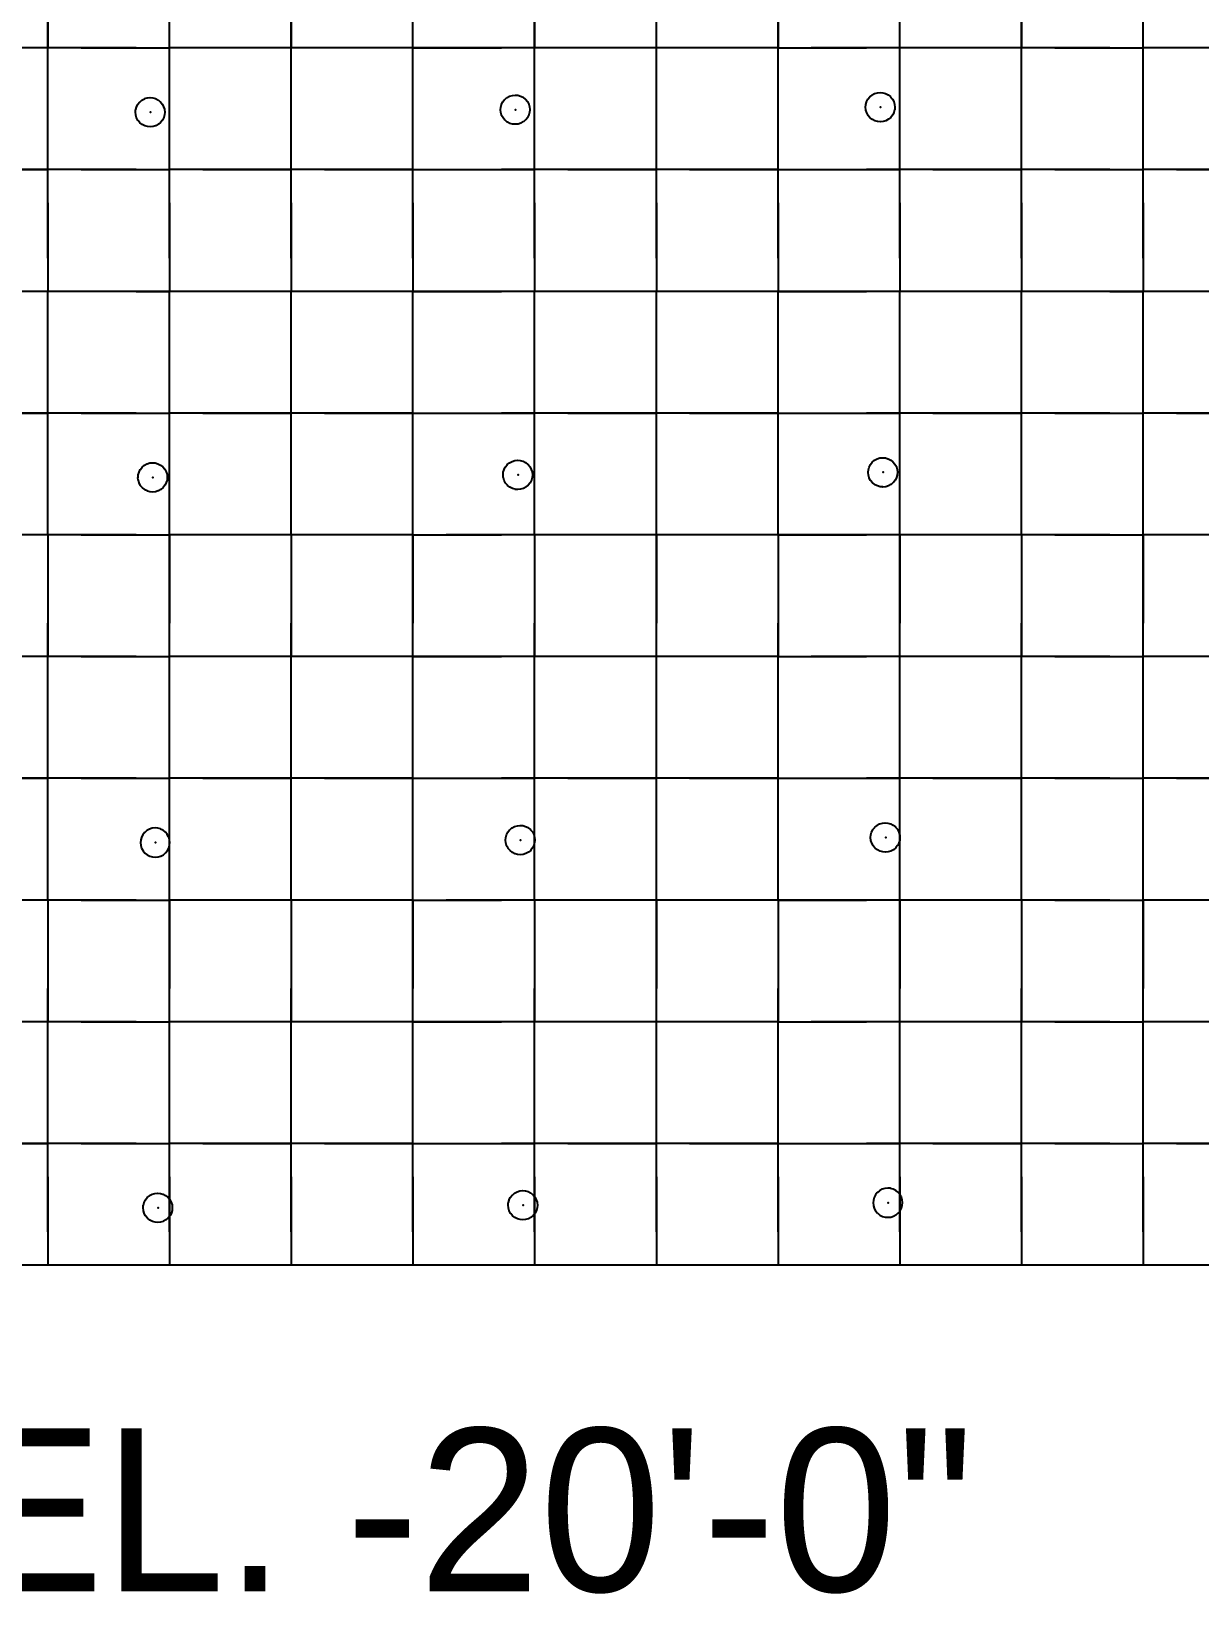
# Model space of a CAD drawing. Header units: metres. Extents: x 0 to 438, y -24 to 612.
# Drawn here: x 88.8 to 175.2, y -24.3 to 91.2 of the extents above; entities that cross this region are included whole.
import ezdxf

# ---------------------------------------------------------------- set-up
doc = ezdxf.new("R2010")
doc.units = ezdxf.units.M
doc.layers.add('LAYER_01_CUT', color=7, linetype='Continuous')
doc.layers.add('LAYER_04_GRID', color=7, linetype='Continuous')

msp = doc.modelspace()

# ---------------------------------------------------------------- linework, layer by layer
at = {"layer": 'LAYER_01_CUT'}
for points in [[(101.46, 90), (99, 90), (99, 96.54), (99, 99), (99, 105.54)], [(119.46, 90), (117, 90), (117, 96.54), (117, 99), (117, 105.54)], [(137.46, 90), (135, 90), (135, 96.54), (135, 99), (135, 105.54)], [(155.46, 90), (153, 90), (153, 96.54), (153, 99), (153, 105.54)], [(173.46, 90), (171, 90), (171, 96.54), (171, 99), (171, 105.54)], [(90, 96.54), (90, 90), (90, 92.46)], [(108, 96.54), (108, 90), (108, 92.46)], [(126, 96.54), (126, 90), (126, 92.46)], [(144, 96.54), (144, 90), (144, 92.46)], [(162, 96.54), (162, 90), (162, 92.46)], [(99, 90), (99, 92.46)], [(117, 90), (117, 92.46)], [(135, 90), (135, 92.46)], [(153, 90), (153, 92.46)], [(171, 90), (171, 92.46)], [(90, 90), (83.46, 90)], [(90, 90), (87.54, 90)], [(92.46, 90), (90, 90)], [(96.54, 90), (90, 90)], [(90, 87.54), (90, 90)], [(90, 83.46), (90, 90)], [(92.46, 90), (99, 90)], [(96.54, 90), (99, 90)], [(105.54, 90), (99, 90)], [(99, 87.54), (99, 90)], [(99, 83.46), (99, 90)], [(108, 90), (101.46, 90)], [(108, 90), (105.54, 90)], [(110.46, 90), (108, 90)], [(114.54, 90), (108, 90)], [(108, 87.54), (108, 90)], [(108, 83.46), (108, 90)], [(117, 90), (110.46, 90)], [(117, 90), (114.54, 90)], [(117, 87.54), (117, 90)], [(117, 83.46), (117, 90)], [(117, 90), (123.54, 90)], [(126, 90), (119.46, 90)], [(126, 90), (123.54, 90)], [(128.46, 90), (126, 90)], [(132.54, 90), (126, 90)], [(126, 87.54), (126, 90)], [(126, 83.46), (126, 90)], [(135, 90), (128.46, 90)], [(135, 90), (132.54, 90)], [(141.54, 90), (135, 90)], [(135, 87.54), (135, 90)], [(135, 83.46), (135, 90)], [(144, 90), (137.46, 90)], [(144, 90), (141.54, 90)], [(144, 87.54), (144, 90)], [(144, 83.46), (144, 90)], [(144, 90), (146.46, 90)], [(144, 90), (150.54, 90)], [(153, 90), (146.46, 90)], [(153, 90), (150.54, 90)], [(159.54, 90), (153, 90)], [(153, 87.54), (153, 90)], [(153, 83.46), (153, 90)], [(162, 90), (155.46, 90)], [(162, 90), (159.54, 90)], [(164.46, 90), (162, 90)], [(168.54, 90), (162, 90)], [(162, 87.54), (162, 90)], [(162, 83.46), (162, 90)], [(164.46, 90), (171, 90)], [(168.54, 90), (171, 90)], [(177.54, 90), (171, 90)], [(171, 87.54), (171, 90)], [(171, 83.46), (171, 90)], [(180, 90), (173.46, 90)], [(83.46, 81), (90, 81), (90, 87.54)], [(92.46, 81), (99, 81), (99, 87.54)], [(101.46, 81), (108, 81), (108, 87.54)], [(110.46, 81), (117, 81), (117, 87.54)], [(119.46, 81), (126, 81), (126, 87.54)], [(128.46, 81), (135, 81), (135, 87.54)], [(137.46, 81), (144, 81), (144, 87.54)], [(146.46, 81), (153, 81), (153, 87.54)], [(150.97, 84.71), (150.81, 84.84), (150.8, 84.84), (150.67, 85.01), (150.66, 85.01), (150.56, 85.2), (150.56, 85.21), (150.5, 85.4), (150.5, 85.41), (150.48, 85.61), (150.48, 85.62), (150.49, 85.8), (150.5, 85.81), (150.55, 86), (150.55, 86.01), (150.64, 86.2), (150.65, 86.2), (150.78, 86.37), (150.79, 86.38), (150.95, 86.51), (150.96, 86.52), (151.14, 86.62), (151.15, 86.62), (151.35, 86.68), (151.35, 86.68), (151.55, 86.7), (151.56, 86.7), (151.75, 86.68), (151.76, 86.68), (151.95, 86.63), (151.95, 86.63), (152.14, 86.53), (152.15, 86.53), (152.31, 86.4), (152.32, 86.39), (152.45, 86.23), (152.46, 86.22), (152.56, 86.04), (152.56, 86.03), (152.62, 85.83), (152.62, 85.82), (152.64, 85.62), (152.64, 85.62), (152.63, 85.43), (152.62, 85.42), (152.57, 85.23), (152.57, 85.22), (152.48, 85.04), (152.47, 85.03), (152.34, 84.86), (152.33, 84.86), (152.17, 84.72), (152.16, 84.72), (151.98, 84.62), (151.97, 84.62), (151.77, 84.56), (151.77, 84.55), (151.57, 84.53), (151.56, 84.53), (151.37, 84.55), (151.36, 84.55), (151.17, 84.61), (151.17, 84.61), (150.98, 84.7), (150.97, 84.71)], [(155.46, 81), (162, 81), (162, 87.54)], [(164.46, 81), (171, 81), (171, 87.54)], [(173.46, 81), (180, 81), (180, 87.54)], [(97.75, 86.31), (97.76, 86.31), (97.95, 86.26), (97.96, 86.25), (98.14, 86.16), (98.15, 86.15), (98.31, 86.02), (98.32, 86.02), (98.46, 85.85), (98.46, 85.85), (98.56, 85.66), (98.56, 85.65), (98.62, 85.46), (98.62, 85.45), (98.64, 85.25), (98.64, 85.24), (98.63, 85.06), (98.63, 85.05), (98.57, 84.86), (98.57, 84.85), (98.48, 84.66), (98.47, 84.66), (98.34, 84.49), (98.33, 84.49), (98.17, 84.35), (98.16, 84.35), (97.98, 84.25), (97.97, 84.24), (97.78, 84.18), (97.77, 84.18), (97.57, 84.16), (97.56, 84.16), (97.37, 84.18), (97.37, 84.18), (97.17, 84.23), (97.17, 84.24), (96.98, 84.33), (96.97, 84.33), (96.81, 84.47), (96.8, 84.47), (96.67, 84.63), (96.66, 84.64), (96.56, 84.83), (96.56, 84.83), (96.5, 85.03), (96.5, 85.04), (96.48, 85.24), (96.48, 85.24), (96.49, 85.43), (96.5, 85.44), (96.55, 85.63), (96.55, 85.64), (96.65, 85.82), (96.65, 85.83), (96.78, 86), (96.79, 86), (96.95, 86.14), (96.96, 86.14), (97.14, 86.24), (97.15, 86.25), (97.35, 86.31), (97.36, 86.31), (97.55, 86.33), (97.56, 86.33), (97.75, 86.31)], [(123.95, 86.33), (123.96, 86.33), (124.14, 86.43), (124.15, 86.43), (124.35, 86.49), (124.35, 86.49), (124.55, 86.51), (124.56, 86.51), (124.75, 86.5), (124.76, 86.5), (124.95, 86.44), (124.96, 86.44), (125.14, 86.35), (125.15, 86.34), (125.31, 86.21), (125.32, 86.2), (125.46, 86.04), (125.46, 86.03), (125.56, 85.85), (125.56, 85.84), (125.62, 85.65), (125.62, 85.64), (125.64, 85.44), (125.64, 85.43), (125.63, 85.24), (125.63, 85.24), (125.57, 85.04), (125.57, 85.04), (125.48, 84.85), (125.47, 84.84), (125.34, 84.68), (125.33, 84.67), (125.17, 84.54), (125.16, 84.53), (124.98, 84.43), (124.97, 84.43), (124.78, 84.37), (124.77, 84.37), (124.57, 84.35), (124.56, 84.35), (124.37, 84.36), (124.37, 84.37), (124.17, 84.42), (124.17, 84.42), (123.98, 84.52), (123.97, 84.52), (123.81, 84.65), (123.8, 84.66), (123.67, 84.82), (123.66, 84.83), (123.56, 85.01), (123.56, 85.02), (123.5, 85.22), (123.5, 85.22), (123.48, 85.42), (123.48, 85.43), (123.49, 85.62), (123.5, 85.63), (123.55, 85.82), (123.55, 85.83), (123.65, 86.01), (123.65, 86.02), (123.78, 86.18), (123.79, 86.19), (123.95, 86.33)], [(90, 81), (90, 83.46)], [(99, 81), (99, 83.46)], [(108, 81), (108, 83.46)], [(117, 81), (117, 83.46)], [(126, 81), (126, 83.46)], [(135, 81), (135, 83.46)], [(144, 81), (144, 83.46)], [(153, 81), (153, 83.46)], [(162, 81), (162, 83.46)], [(171, 81), (171, 83.46)], [(90, 81), (87.54, 81)], [(92.46, 81), (90, 81)], [(96.54, 81), (90, 81)], [(90, 78.54), (90, 81)], [(90, 74.46), (90, 81)], [(96.54, 81), (99, 81)], [(101.46, 81), (99, 81)], [(105.54, 81), (99, 81)], [(99, 78.54), (99, 81)], [(99, 74.46), (99, 81)], [(108, 81), (105.54, 81)], [(110.46, 81), (108, 81)], [(114.54, 81), (108, 81)], [(108, 78.54), (108, 81)], [(108, 74.46), (108, 81)], [(117, 81), (114.54, 81)], [(117, 78.54), (117, 81)], [(117, 74.46), (117, 81)], [(117, 81), (119.46, 81)], [(117, 81), (123.54, 81)], [(126, 81), (123.54, 81)], [(128.46, 81), (126, 81)], [(132.54, 81), (126, 81)], [(126, 78.54), (126, 81)], [(126, 74.46), (126, 81)], [(135, 81), (132.54, 81)], [(137.46, 81), (135, 81)], [(141.54, 81), (135, 81)], [(135, 78.54), (135, 81)], [(135, 74.46), (135, 81)], [(144, 81), (141.54, 81)], [(144, 78.54), (144, 81)], [(144, 74.46), (144, 81)], [(144, 81), (146.46, 81)], [(144, 81), (150.54, 81)], [(153, 81), (150.54, 81)], [(155.46, 81), (153, 81)], [(159.54, 81), (153, 81)], [(153, 78.54), (153, 81)], [(153, 74.46), (153, 81)], [(162, 81), (159.54, 81)], [(164.46, 81), (162, 81)], [(168.54, 81), (162, 81)], [(162, 78.54), (162, 81)], [(162, 74.46), (162, 81)], [(168.54, 81), (171, 81)], [(173.46, 81), (171, 81)], [(177.54, 81), (171, 81)], [(171, 78.54), (171, 81)], [(171, 74.46), (171, 81)], [(90, 78.54), (90, 72)], [(99, 78.54), (99, 72)], [(108, 78.54), (108, 72)], [(117, 78.54), (117, 72)], [(126, 78.54), (126, 72)], [(135, 78.54), (135, 72)], [(144, 78.54), (144, 72)], [(153, 78.54), (153, 72)], [(162, 78.54), (162, 72)], [(171, 78.54), (171, 72)], [(90, 74.46), (90, 72)], [(99, 74.46), (99, 72)], [(108, 74.46), (108, 72)], [(117, 74.46), (117, 72)], [(126, 74.46), (126, 72)], [(135, 74.46), (135, 72)], [(144, 74.46), (144, 72)], [(153, 74.46), (153, 72)], [(162, 74.46), (162, 72)], [(171, 74.46), (171, 72)], [(180, 72), (173.46, 72), (171, 72), (164.46, 72), (162, 72), (155.46, 72), (153, 72), (146.46, 72), (144, 72), (137.46, 72), (135, 72), (128.46, 72), (126, 72), (119.46, 72), (117, 72), (110.46, 72), (108, 72), (101.46, 72), (99, 72), (92.46, 72), (90, 72), (83.46, 72)], [(90, 72), (87.54, 72)], [(96.54, 72), (90, 72)], [(90, 69.54), (90, 72)], [(90, 65.46), (90, 72)], [(96.54, 72), (99, 72)], [(105.54, 72), (99, 72)], [(99, 69.54), (99, 72)], [(99, 65.46), (99, 72)], [(108, 72), (105.54, 72)], [(114.54, 72), (108, 72)], [(108, 69.54), (108, 72)], [(108, 65.46), (108, 72)], [(117, 72), (114.54, 72)], [(117, 69.54), (117, 72)], [(117, 65.46), (117, 72)], [(117, 72), (123.54, 72)], [(126, 72), (123.54, 72)], [(132.54, 72), (126, 72)], [(126, 69.54), (126, 72)], [(126, 65.46), (126, 72)], [(135, 72), (132.54, 72)], [(141.54, 72), (135, 72)], [(135, 69.54), (135, 72)], [(135, 65.46), (135, 72)], [(144, 72), (141.54, 72)], [(144, 69.54), (144, 72)], [(144, 65.46), (144, 72)], [(144, 72), (150.54, 72)], [(153, 72), (150.54, 72)], [(159.54, 72), (153, 72)], [(153, 69.54), (153, 72)], [(153, 65.46), (153, 72)], [(162, 72), (159.54, 72)], [(168.54, 72), (162, 72)], [(162, 69.54), (162, 72)], [(162, 65.46), (162, 72)], [(168.54, 72), (171, 72)], [(177.54, 72), (171, 72)], [(171, 69.54), (171, 72)], [(171, 65.46), (171, 72)], [(83.46, 63), (90, 63), (90, 69.54)], [(92.46, 63), (99, 63), (99, 69.54)], [(101.46, 63), (108, 63), (108, 69.54)], [(110.46, 63), (117, 63), (117, 69.54)], [(119.46, 63), (126, 63), (126, 69.54)], [(128.46, 63), (135, 63), (135, 69.54)], [(137.46, 63), (144, 63), (144, 69.54)], [(146.46, 63), (153, 63), (153, 69.54)], [(155.46, 63), (162, 63), (162, 69.54)], [(164.46, 63), (171, 63), (171, 69.54)], [(173.46, 63), (180, 63), (180, 69.54)], [(90, 63), (90, 65.46)], [(99, 63), (99, 65.46)], [(108, 63), (108, 65.46)], [(117, 63), (117, 65.46)], [(126, 63), (126, 65.46)], [(135, 63), (135, 65.46)], [(144, 63), (144, 65.46)], [(153, 63), (153, 65.46)], [(162, 63), (162, 65.46)], [(171, 63), (171, 65.46)], [(90, 63), (87.54, 63)], [(92.46, 63), (90, 63)], [(96.54, 63), (90, 63)], [(90, 60.54), (90, 63)], [(90, 56.46), (90, 63)], [(96.54, 63), (99, 63)], [(101.46, 63), (99, 63)], [(105.54, 63), (99, 63)], [(99, 60.54), (99, 63)], [(99, 56.46), (99, 63)], [(108, 63), (105.54, 63)], [(110.46, 63), (108, 63)], [(114.54, 63), (108, 63)], [(108, 60.54), (108, 63)], [(108, 56.46), (108, 63)], [(117, 63), (114.54, 63)], [(117, 60.54), (117, 63)], [(117, 56.46), (117, 63)], [(117, 63), (119.46, 63)], [(117, 63), (123.54, 63)], [(126, 63), (123.54, 63)], [(128.46, 63), (126, 63)], [(132.54, 63), (126, 63)], [(126, 60.54), (126, 63)], [(126, 56.46), (126, 63)], [(135, 63), (132.54, 63)], [(137.46, 63), (135, 63)], [(141.54, 63), (135, 63)], [(135, 60.54), (135, 63)], [(135, 56.46), (135, 63)], [(144, 63), (141.54, 63)], [(144, 60.54), (144, 63)], [(144, 56.46), (144, 63)], [(144, 63), (146.46, 63)], [(144, 63), (150.54, 63)], [(153, 63), (150.54, 63)], [(155.46, 63), (153, 63)], [(159.54, 63), (153, 63)], [(153, 60.54), (153, 63)], [(153, 56.46), (153, 63)], [(162, 63), (159.54, 63)], [(164.46, 63), (162, 63)], [(168.54, 63), (162, 63)], [(162, 60.54), (162, 63)], [(162, 56.46), (162, 63)], [(168.54, 63), (171, 63)], [(173.46, 63), (171, 63)], [(177.54, 63), (171, 63)], [(171, 60.54), (171, 63)], [(171, 56.46), (171, 63)], [(92.46, 54), (90, 54), (90, 60.54)], [(101.46, 45), (99, 45), (99, 51.54), (99, 54), (99, 60.54)], [(110.46, 54), (108, 54), (108, 60.54)], [(119.46, 45), (117, 45), (117, 51.54), (117, 54), (117, 60.54)], [(128.46, 54), (126, 54), (126, 60.54)], [(137.46, 45), (135, 45), (135, 51.54), (135, 54), (135, 60.54)], [(146.46, 54), (144, 54), (144, 60.54)], [(155.46, 45), (153, 45), (153, 51.54), (153, 54), (153, 60.54)], [(164.46, 54), (162, 54), (162, 60.54)], [(173.46, 45), (171, 45), (171, 51.54), (171, 54), (171, 60.54)], [(98.76, 57.86), (98.76, 57.85), (98.66, 57.67), (98.66, 57.66), (98.53, 57.49), (98.52, 57.49), (98.36, 57.35), (98.35, 57.35), (98.17, 57.25), (98.16, 57.24), (97.96, 57.18), (97.95, 57.18), (97.76, 57.16), (97.75, 57.16), (97.56, 57.18), (97.55, 57.18), (97.36, 57.23), (97.35, 57.24), (97.17, 57.33), (97.16, 57.34), (97, 57.47), (96.99, 57.47), (96.85, 57.63), (96.85, 57.64), (96.75, 57.83), (96.75, 57.83), (96.69, 58.03), (96.68, 58.04), (96.66, 58.24), (96.67, 58.25), (96.68, 58.43), (96.68, 58.44), (96.74, 58.63), (96.74, 58.64), (96.83, 58.82), (96.84, 58.83), (96.97, 59), (96.98, 59), (97.14, 59.14), (97.14, 59.14), (97.33, 59.24), (97.34, 59.25), (97.53, 59.31), (97.54, 59.31), (97.74, 59.33), (97.75, 59.33), (97.94, 59.31), (97.94, 59.31), (98.13, 59.26), (98.14, 59.25), (98.33, 59.16), (98.33, 59.15), (98.5, 59.02), (98.51, 59.02), (98.64, 58.86), (98.65, 58.85), (98.75, 58.66), (98.75, 58.66), (98.81, 58.46), (98.81, 58.45), (98.83, 58.25), (98.83, 58.24), (98.81, 58.06), (98.81, 58.05), (98.76, 57.86)], [(123.75, 58.01), (123.75, 58.02), (123.69, 58.22), (123.68, 58.23), (123.66, 58.42), (123.66, 58.43), (123.68, 58.62), (123.68, 58.63), (123.74, 58.82), (123.74, 58.83), (123.83, 59.01), (123.84, 59.02), (123.97, 59.18), (123.97, 59.19), (124.14, 59.33), (124.14, 59.33), (124.33, 59.43), (124.34, 59.43), (124.53, 59.49), (124.54, 59.49), (124.74, 59.51), (124.75, 59.51), (124.93, 59.5), (124.94, 59.5), (125.13, 59.44), (125.14, 59.44), (125.33, 59.35), (125.33, 59.34), (125.5, 59.21), (125.51, 59.2), (125.64, 59.04), (125.65, 59.03), (125.75, 58.85), (125.75, 58.84), (125.81, 58.65), (125.81, 58.64), (125.83, 58.44), (125.83, 58.43), (125.81, 58.24), (125.81, 58.24), (125.76, 58.04), (125.76, 58.04), (125.66, 57.85), (125.66, 57.84), (125.53, 57.68), (125.52, 57.67), (125.36, 57.54), (125.35, 57.53), (125.17, 57.43), (125.16, 57.43), (124.96, 57.37), (124.95, 57.37), (124.75, 57.35), (124.75, 57.35), (124.56, 57.36), (124.55, 57.37), (124.36, 57.42), (124.35, 57.42), (124.17, 57.52), (124.16, 57.52), (123.99, 57.65), (123.99, 57.66), (123.85, 57.82), (123.85, 57.83), (123.75, 58.01)], [(151.74, 59.7), (151.75, 59.7), (151.93, 59.68), (151.94, 59.68), (152.13, 59.63), (152.14, 59.63), (152.33, 59.53), (152.33, 59.53), (152.5, 59.4), (152.5, 59.39), (152.64, 59.23), (152.65, 59.22), (152.75, 59.04), (152.75, 59.03), (152.81, 58.83), (152.81, 58.82), (152.83, 58.63), (152.83, 58.62), (152.81, 58.43), (152.81, 58.42), (152.76, 58.23), (152.75, 58.22), (152.66, 58.04), (152.66, 58.03), (152.53, 57.87), (152.52, 57.86), (152.36, 57.72), (152.35, 57.72), (152.16, 57.62), (152.16, 57.62), (151.96, 57.56), (151.95, 57.56), (151.75, 57.53), (151.75, 57.54), (151.56, 57.55), (151.55, 57.55), (151.36, 57.61), (151.35, 57.61), (151.17, 57.7), (151.16, 57.71), (150.99, 57.84), (150.99, 57.85), (150.85, 58.01), (150.85, 58.01), (150.75, 58.2), (150.74, 58.21), (150.68, 58.4), (150.68, 58.41), (150.66, 58.61), (150.66, 58.62), (150.68, 58.81), (150.68, 58.81), (150.73, 59), (150.74, 59.01), (150.83, 59.2), (150.84, 59.2), (150.97, 59.37), (150.97, 59.38), (151.14, 59.51), (151.14, 59.52), (151.33, 59.62), (151.34, 59.62), (151.53, 59.68), (151.54, 59.68), (151.74, 59.7)], [(90, 54), (90, 56.46)], [(99, 54), (99, 56.46)], [(108, 54), (108, 56.46)], [(117, 54), (117, 56.46)], [(126, 54), (126, 56.46)], [(135, 54), (135, 56.46)], [(144, 54), (144, 56.46)], [(153, 54), (153, 56.46)], [(162, 54), (162, 56.46)], [(171, 54), (171, 56.46)], [(90, 54), (83.46, 54)], [(90, 54), (87.54, 54)], [(96.54, 54), (90, 54)], [(90, 54), (90, 51.54)], [(90, 54), (90, 47.46)], [(92.46, 54), (99, 54)], [(96.54, 54), (99, 54)], [(101.46, 54), (99, 54)], [(105.54, 54), (99, 54)], [(99, 54), (99, 47.46)], [(108, 54), (101.46, 54)], [(108, 54), (105.54, 54)], [(114.54, 54), (108, 54)], [(108, 54), (108, 51.54)], [(108, 54), (108, 47.46)], [(117, 54), (110.46, 54)], [(117, 54), (114.54, 54)], [(117, 54), (117, 47.46)], [(117, 54), (119.46, 54)], [(117, 54), (123.54, 54)], [(126, 54), (119.46, 54)], [(126, 54), (123.54, 54)], [(132.54, 54), (126, 54)], [(126, 54), (126, 51.54)], [(126, 54), (126, 47.46)], [(135, 54), (128.46, 54)], [(135, 54), (132.54, 54)], [(137.46, 54), (135, 54)], [(141.54, 54), (135, 54)], [(135, 54), (135, 47.46)], [(144, 54), (137.46, 54)], [(144, 54), (141.54, 54)], [(144, 54), (144, 51.54)], [(144, 54), (144, 47.46)], [(144, 54), (150.54, 54)], [(153, 54), (146.46, 54)], [(153, 54), (150.54, 54)], [(155.46, 54), (153, 54)], [(159.54, 54), (153, 54)], [(153, 54), (153, 47.46)], [(162, 54), (155.46, 54)], [(162, 54), (159.54, 54)], [(168.54, 54), (162, 54)], [(162, 54), (162, 51.54)], [(162, 54), (162, 47.46)], [(164.46, 54), (171, 54)], [(168.54, 54), (171, 54)], [(173.46, 54), (171, 54)], [(177.54, 54), (171, 54)], [(171, 54), (171, 47.46)], [(180, 54), (173.46, 54)], [(90, 51.54), (90, 45), (90, 47.46)], [(108, 51.54), (108, 45), (108, 47.46)], [(126, 51.54), (126, 45), (126, 47.46)], [(144, 51.54), (144, 45), (144, 47.46)], [(162, 51.54), (162, 45), (162, 47.46)], [(99, 45), (99, 47.46)], [(117, 45), (117, 47.46)], [(135, 45), (135, 47.46)], [(153, 45), (153, 47.46)], [(171, 45), (171, 47.46)], [(90, 45), (83.46, 45)], [(90, 45), (87.54, 45)], [(92.46, 45), (90, 45)], [(96.54, 45), (90, 45)], [(90, 42.54), (90, 45)], [(90, 38.46), (90, 45)], [(92.46, 45), (99, 45)], [(96.54, 45), (99, 45)], [(105.54, 45), (99, 45)], [(99, 42.54), (99, 45)], [(99, 38.46), (99, 45)], [(108, 45), (101.46, 45)], [(108, 45), (105.54, 45)], [(110.46, 45), (108, 45)], [(114.54, 45), (108, 45)], [(108, 42.54), (108, 45)], [(108, 38.46), (108, 45)], [(117, 45), (110.46, 45)], [(117, 45), (114.54, 45)], [(117, 42.54), (117, 45)], [(117, 38.46), (117, 45)], [(117, 45), (123.54, 45)], [(126, 45), (119.46, 45)], [(126, 45), (123.54, 45)], [(128.46, 45), (126, 45)], [(132.54, 45), (126, 45)], [(126, 42.54), (126, 45)], [(126, 38.46), (126, 45)], [(135, 45), (128.46, 45)], [(135, 45), (132.54, 45)], [(141.54, 45), (135, 45)], [(135, 42.54), (135, 45)], [(135, 38.46), (135, 45)], [(144, 45), (137.46, 45)], [(144, 45), (141.54, 45)], [(144, 42.54), (144, 45)], [(144, 38.46), (144, 45)], [(144, 45), (146.46, 45)], [(144, 45), (150.54, 45)], [(153, 45), (146.46, 45)], [(153, 45), (150.54, 45)], [(159.54, 45), (153, 45)], [(153, 42.54), (153, 45)], [(153, 38.46), (153, 45)], [(162, 45), (155.46, 45)], [(162, 45), (159.54, 45)], [(164.46, 45), (162, 45)], [(168.54, 45), (162, 45)], [(162, 42.54), (162, 45)], [(162, 38.46), (162, 45)], [(164.46, 45), (171, 45)], [(168.54, 45), (171, 45)], [(177.54, 45), (171, 45)], [(171, 42.54), (171, 45)], [(171, 38.46), (171, 45)], [(180, 45), (173.46, 45)], [(83.46, 36), (90, 36), (90, 42.54)], [(92.46, 36), (99, 36), (99, 42.54)], [(101.46, 36), (108, 36), (108, 42.54)], [(110.46, 36), (117, 36), (117, 42.54)], [(119.46, 36), (126, 36), (126, 42.54)], [(128.46, 36), (135, 36), (135, 42.54)], [(137.46, 36), (144, 36), (144, 42.54)], [(146.46, 36), (153, 36), (153, 42.54)], [(155.46, 36), (162, 36), (162, 42.54)], [(164.46, 36), (171, 36), (171, 42.54)], [(173.46, 36), (180, 36), (180, 42.54)], [(90, 36), (90, 38.46)], [(99, 36), (99, 38.46)], [(108, 36), (108, 38.46)], [(117, 36), (117, 38.46)], [(126, 36), (126, 38.46)], [(135, 36), (135, 38.46)], [(144, 36), (144, 38.46)], [(153, 36), (153, 38.46)], [(162, 36), (162, 38.46)], [(171, 36), (171, 38.46)], [(90, 36), (87.54, 36)], [(92.46, 36), (90, 36)], [(96.54, 36), (90, 36)], [(90, 33.54), (90, 36)], [(90, 29.46), (90, 36)], [(96.54, 36), (99, 36)], [(101.46, 36), (99, 36)], [(105.54, 36), (99, 36)], [(99, 33.54), (99, 36)], [(99, 29.46), (99, 36)], [(108, 36), (105.54, 36)], [(110.46, 36), (108, 36)], [(114.54, 36), (108, 36)], [(108, 33.54), (108, 36)], [(108, 29.46), (108, 36)], [(117, 36), (114.54, 36)], [(117, 33.54), (117, 36)], [(117, 29.46), (117, 36)], [(117, 36), (119.46, 36)], [(117, 36), (123.54, 36)], [(126, 36), (123.54, 36)], [(128.46, 36), (126, 36)], [(132.54, 36), (126, 36)], [(126, 33.54), (126, 36)], [(126, 29.46), (126, 36)], [(135, 36), (132.54, 36)], [(137.46, 36), (135, 36)], [(141.54, 36), (135, 36)], [(135, 33.54), (135, 36)], [(135, 29.46), (135, 36)], [(144, 36), (141.54, 36)], [(144, 33.54), (144, 36)], [(144, 29.46), (144, 36)], [(144, 36), (146.46, 36)], [(144, 36), (150.54, 36)], [(153, 36), (150.54, 36)], [(155.46, 36), (153, 36)], [(159.54, 36), (153, 36)], [(153, 33.54), (153, 36)], [(153, 29.46), (153, 36)], [(162, 36), (159.54, 36)], [(164.46, 36), (162, 36)], [(168.54, 36), (162, 36)], [(162, 33.54), (162, 36)], [(162, 29.46), (162, 36)], [(168.54, 36), (171, 36)], [(173.46, 36), (171, 36)], [(177.54, 36), (171, 36)], [(171, 33.54), (171, 36)], [(171, 29.46), (171, 36)], [(92.46, 27), (90, 27), (90, 33.54)], [(101.46, 18), (99, 18), (99, 24.54), (99, 27), (99, 33.54)], [(110.46, 27), (108, 27), (108, 33.54)], [(119.46, 18), (117, 18), (117, 24.54), (117, 27), (117, 33.54)], [(128.46, 27), (126, 27), (126, 33.54)], [(137.46, 18), (135, 18), (135, 24.54), (135, 27), (135, 33.54)], [(146.46, 27), (144, 27), (144, 33.54)], [(155.46, 18), (153, 18), (153, 24.54), (153, 27), (153, 33.54)], [(164.46, 27), (162, 27), (162, 33.54)], [(173.46, 18), (171, 18), (171, 24.54), (171, 27), (171, 33.54)], [(126, 31.65), (126, 31.64), (126.02, 31.44), (126.02, 31.43), (126, 31.24), (126, 31.24), (125.95, 31.05), (125.94, 31.04), (125.85, 30.85), (125.84, 30.85), (125.71, 30.68), (125.71, 30.67), (125.54, 30.54), (125.54, 30.53), (125.35, 30.43), (125.34, 30.43), (125.15, 30.37), (125.14, 30.37), (124.94, 30.35), (124.93, 30.35), (124.75, 30.37), (124.74, 30.37), (124.55, 30.42), (124.54, 30.42), (124.35, 30.52), (124.35, 30.52), (124.18, 30.65), (124.18, 30.66), (124.04, 30.82), (124.03, 30.83), (123.93, 31.01), (123.93, 31.02), (123.87, 31.22), (123.87, 31.23), (123.85, 31.42), (123.85, 31.43), (123.87, 31.62), (123.87, 31.63), (123.92, 31.82), (123.93, 31.83), (124.02, 32.01), (124.02, 32.02), (124.15, 32.18), (124.16, 32.19), (124.32, 32.33), (124.33, 32.33), (124.52, 32.43), (124.52, 32.43), (124.72, 32.49), (124.73, 32.49), (124.93, 32.52), (124.93, 32.51), (125.12, 32.5), (125.13, 32.5), (125.32, 32.44), (125.33, 32.44), (125.51, 32.35), (125.52, 32.34), (125.69, 32.21), (125.69, 32.2), (125.83, 32.04), (125.83, 32.04), (125.93, 31.85), (125.94, 31.84), (126, 31.65)], [(150.92, 32.01), (151.02, 32.2), (151.02, 32.21), (151.15, 32.37), (151.16, 32.38), (151.32, 32.51), (151.33, 32.52), (151.51, 32.62), (151.52, 32.62), (151.72, 32.68), (151.73, 32.68), (151.93, 32.7), (151.93, 32.7), (152.12, 32.69), (152.13, 32.68), (152.32, 32.63), (152.33, 32.63), (152.51, 32.53), (152.52, 32.53), (152.69, 32.4), (152.69, 32.39), (152.83, 32.23), (152.83, 32.22), (152.93, 32.04), (152.93, 32.03), (152.99, 31.83), (153, 31.82), (153.02, 31.63), (153.02, 31.62), (153, 31.43), (153, 31.42), (152.94, 31.23), (152.94, 31.22), (152.85, 31.04), (152.84, 31.03), (152.71, 30.87), (152.71, 30.86), (152.54, 30.72), (152.54, 30.72), (152.35, 30.62), (152.34, 30.62), (152.15, 30.56), (152.14, 30.56), (151.94, 30.54), (151.93, 30.54), (151.75, 30.55), (151.74, 30.55), (151.55, 30.61), (151.54, 30.61), (151.35, 30.7), (151.35, 30.71), (151.18, 30.84), (151.17, 30.85), (151.04, 31.01), (151.03, 31.02), (150.93, 31.2), (150.93, 31.21), (150.87, 31.4), (150.87, 31.41), (150.85, 31.61), (150.85, 31.62), (150.87, 31.81), (150.87, 31.81), (150.92, 32.01), (150.92, 32.01)], [(98.35, 30.25), (98.54, 30.35), (98.54, 30.35), (98.71, 30.49), (98.71, 30.49), (98.84, 30.66), (98.85, 30.67), (98.94, 30.85), (98.95, 30.86), (99, 31.05), (99, 31.06), (99.02, 31.25), (99.02, 31.25), (99, 31.45), (99, 31.46), (98.94, 31.66), (98.93, 31.66), (98.83, 31.85), (98.83, 31.86), (98.69, 32.02), (98.69, 32.02), (98.52, 32.16), (98.51, 32.16), (98.33, 32.25), (98.32, 32.26), (98.13, 32.31), (98.12, 32.31), (97.93, 32.33), (97.93, 32.33), (97.73, 32.31), (97.72, 32.31), (97.52, 32.25), (97.52, 32.24), (97.33, 32.14), (97.32, 32.14), (97.16, 32), (97.15, 32), (97.02, 31.83), (97.02, 31.83), (96.93, 31.64), (96.92, 31.63), (96.87, 31.44), (96.87, 31.43), (96.85, 31.25), (96.85, 31.24), (96.87, 31.04), (96.87, 31.03), (96.93, 30.84), (96.93, 30.83), (97.04, 30.64), (97.04, 30.63), (97.18, 30.47), (97.18, 30.47), (97.35, 30.34), (97.35, 30.33), (97.54, 30.24), (97.55, 30.23), (97.74, 30.18), (97.75, 30.18), (97.93, 30.16), (97.94, 30.16), (98.14, 30.18), (98.15, 30.18), (98.34, 30.24), (98.35, 30.25)], [(90, 27), (90, 29.46)], [(99, 27), (99, 29.46)], [(108, 27), (108, 29.46)], [(117, 27), (117, 29.46)], [(126, 27), (126, 29.46)], [(135, 27), (135, 29.46)], [(144, 27), (144, 29.46)], [(153, 27), (153, 29.46)], [(162, 27), (162, 29.46)], [(171, 27), (171, 29.46)], [(90, 27), (83.46, 27)], [(90, 27), (87.54, 27)], [(96.54, 27), (90, 27)], [(90, 27), (90, 24.54)], [(90, 27), (90, 20.46)], [(92.46, 27), (99, 27)], [(96.54, 27), (99, 27)], [(101.46, 27), (99, 27)], [(105.54, 27), (99, 27)], [(99, 27), (99, 20.46)], [(108, 27), (101.46, 27)], [(108, 27), (105.54, 27)], [(114.54, 27), (108, 27)], [(108, 27), (108, 24.54)], [(108, 27), (108, 20.46)], [(117, 27), (110.46, 27)], [(117, 27), (114.54, 27)], [(117, 27), (117, 20.46)], [(117, 27), (119.46, 27)], [(117, 27), (123.54, 27)], [(126, 27), (119.46, 27)], [(126, 27), (123.54, 27)], [(132.54, 27), (126, 27)], [(126, 27), (126, 24.54)], [(126, 27), (126, 20.46)], [(135, 27), (128.46, 27)], [(135, 27), (132.54, 27)], [(137.46, 27), (135, 27)], [(141.54, 27), (135, 27)], [(135, 27), (135, 20.46)], [(144, 27), (137.46, 27)], [(144, 27), (141.54, 27)], [(144, 27), (144, 24.54)], [(144, 27), (144, 20.46)], [(144, 27), (150.54, 27)], [(153, 27), (146.46, 27)], [(153, 27), (150.54, 27)], [(155.46, 27), (153, 27)], [(159.54, 27), (153, 27)], [(153, 27), (153, 20.46)], [(162, 27), (155.46, 27)], [(162, 27), (159.54, 27)], [(168.54, 27), (162, 27)], [(162, 27), (162, 24.54)], [(162, 27), (162, 20.46)], [(164.46, 27), (171, 27)], [(168.54, 27), (171, 27)], [(173.46, 27), (171, 27)], [(177.54, 27), (171, 27)], [(171, 27), (171, 20.46)], [(180, 27), (173.46, 27)], [(90, 24.54), (90, 18), (90, 20.46)], [(108, 24.54), (108, 18), (108, 20.46)], [(126, 24.54), (126, 18), (126, 20.46)], [(144, 24.54), (144, 18), (144, 20.46)], [(162, 24.54), (162, 18), (162, 20.46)], [(99, 18), (99, 20.46)], [(117, 18), (117, 20.46)], [(135, 18), (135, 20.46)], [(153, 18), (153, 20.46)], [(171, 18), (171, 20.46)], [(90, 18), (83.46, 18)], [(90, 18), (87.54, 18)], [(92.46, 18), (90, 18)], [(96.54, 18), (90, 18)], [(90, 15.54), (90, 18)], [(90, 11.46), (90, 18)], [(92.46, 18), (99, 18)], [(96.54, 18), (99, 18)], [(105.54, 18), (99, 18)], [(99, 15.54), (99, 18)], [(99, 11.46), (99, 18)], [(108, 18), (101.46, 18)], [(108, 18), (105.54, 18)], [(110.46, 18), (108, 18)], [(114.54, 18), (108, 18)], [(108, 15.54), (108, 18)], [(108, 11.46), (108, 18)], [(117, 18), (110.46, 18)], [(117, 18), (114.54, 18)], [(117, 15.54), (117, 18)], [(117, 11.46), (117, 18)], [(117, 18), (123.54, 18)], [(126, 18), (119.46, 18)], [(126, 18), (123.54, 18)], [(128.46, 18), (126, 18)], [(132.54, 18), (126, 18)], [(126, 15.54), (126, 18)], [(126, 11.46), (126, 18)], [(135, 18), (128.46, 18)], [(135, 18), (132.54, 18)], [(141.54, 18), (135, 18)], [(135, 15.54), (135, 18)], [(135, 11.46), (135, 18)], [(144, 18), (137.46, 18)], [(144, 18), (141.54, 18)], [(144, 15.54), (144, 18)], [(144, 11.46), (144, 18)], [(144, 18), (146.46, 18)], [(144, 18), (150.54, 18)], [(153, 18), (146.46, 18)], [(153, 18), (150.54, 18)], [(159.54, 18), (153, 18)], [(153, 15.54), (153, 18)], [(153, 11.46), (153, 18)], [(162, 18), (155.46, 18)], [(162, 18), (159.54, 18)], [(164.46, 18), (162, 18)], [(168.54, 18), (162, 18)], [(162, 15.54), (162, 18)], [(162, 11.46), (162, 18)], [(164.46, 18), (171, 18)], [(168.54, 18), (171, 18)], [(177.54, 18), (171, 18)], [(171, 15.54), (171, 18)], [(171, 11.46), (171, 18)], [(180, 18), (173.46, 18)], [(83.46, 9), (90, 9), (90, 15.54)], [(92.46, 9), (99, 9), (99, 15.54)], [(101.46, 9), (108, 9), (108, 15.54)], [(110.46, 9), (117, 9), (117, 15.54)], [(119.46, 9), (126, 9), (126, 15.54)], [(128.46, 9), (135, 9), (135, 15.54)], [(137.46, 9), (144, 9), (144, 15.54)], [(146.46, 9), (153, 9), (153, 15.54)], [(155.46, 9), (162, 9), (162, 15.54)], [(164.46, 9), (171, 9), (171, 15.54)], [(173.46, 9), (180, 9), (180, 15.54)], [(90, 9), (90, 11.46)], [(99, 9), (99, 11.46)], [(108, 9), (108, 11.46)], [(117, 9), (117, 11.46)], [(126, 9), (126, 11.46)], [(135, 9), (135, 11.46)], [(144, 9), (144, 11.46)], [(153, 9), (153, 11.46)], [(162, 9), (162, 11.46)], [(171, 9), (171, 11.46)], [(90, 9), (87.54, 9)], [(92.46, 9), (90, 9)], [(96.54, 9), (90, 9)], [(90, 6.54), (90, 9)], [(90, 2.46), (90, 9)], [(96.54, 9), (99, 9)], [(101.46, 9), (99, 9)], [(105.54, 9), (99, 9)], [(99, 6.54), (99, 9)], [(99, 2.46), (99, 9)], [(108, 9), (105.54, 9)], [(110.46, 9), (108, 9)], [(114.54, 9), (108, 9)], [(108, 6.54), (108, 9)], [(108, 2.46), (108, 9)], [(117, 9), (114.54, 9)], [(117, 6.54), (117, 9)], [(117, 2.46), (117, 9)], [(117, 9), (119.46, 9)], [(117, 9), (123.54, 9)], [(126, 9), (123.54, 9)], [(128.46, 9), (126, 9)], [(132.54, 9), (126, 9)], [(126, 6.54), (126, 9)], [(126, 2.46), (126, 9)], [(135, 9), (132.54, 9)], [(137.46, 9), (135, 9)], [(141.54, 9), (135, 9)], [(135, 6.54), (135, 9)], [(135, 2.46), (135, 9)], [(144, 9), (141.54, 9)], [(144, 6.54), (144, 9)], [(144, 2.46), (144, 9)], [(144, 9), (146.46, 9)], [(144, 9), (150.54, 9)], [(153, 9), (150.54, 9)], [(155.46, 9), (153, 9)], [(159.54, 9), (153, 9)], [(153, 6.54), (153, 9)], [(153, 2.46), (153, 9)], [(162, 9), (159.54, 9)], [(164.46, 9), (162, 9)], [(168.54, 9), (162, 9)], [(162, 6.54), (162, 9)], [(162, 2.46), (162, 9)], [(168.54, 9), (171, 9)], [(173.46, 9), (171, 9)], [(177.54, 9), (171, 9)], [(171, 6.54), (171, 9)], [(171, 2.46), (171, 9)], [(90, 6.54), (90, 0)], [(99, 6.54), (99, 0)], [(108, 6.54), (108, 0)], [(117, 6.54), (117, 0)], [(126, 6.54), (126, 0)], [(135, 6.54), (135, 0)], [(144, 6.54), (144, 0)], [(153, 6.54), (153, 0)], [(162, 6.54), (162, 0)], [(171, 6.54), (171, 0)], [(97.12, 3.83), (97.12, 3.84), (97.06, 4.03), (97.06, 4.04), (97.04, 4.24), (97.04, 4.25), (97.05, 4.43), (97.06, 4.44), (97.11, 4.63), (97.11, 4.64), (97.21, 4.83), (97.21, 4.83), (97.34, 5), (97.35, 5), (97.51, 5.14), (97.52, 5.15), (97.7, 5.25), (97.71, 5.25), (97.91, 5.31), (97.91, 5.31), (98.11, 5.33), (98.12, 5.33), (98.31, 5.31), (98.32, 5.31), (98.51, 5.26), (98.52, 5.25), (98.7, 5.16), (98.71, 5.16), (98.87, 5.03), (98.88, 5.02), (99.02, 4.86), (99.02, 4.85), (99.12, 4.66), (99.12, 4.66), (99.18, 4.46), (99.18, 4.45), (99.2, 4.25), (99.2, 4.25), (99.19, 4.06), (99.19, 4.05), (99.13, 3.86), (99.13, 3.85), (99.04, 3.67), (99.03, 3.66), (98.9, 3.49), (98.89, 3.49), (98.73, 3.35), (98.72, 3.35), (98.54, 3.25), (98.53, 3.24), (98.34, 3.18), (98.33, 3.18), (98.13, 3.16), (98.12, 3.16), (97.93, 3.18), (97.93, 3.18), (97.73, 3.23), (97.73, 3.24), (97.54, 3.33), (97.53, 3.34), (97.37, 3.47), (97.36, 3.47), (97.23, 3.64), (97.22, 3.64), (97.12, 3.83)], [(124.37, 3.65), (124.36, 3.66), (124.23, 3.82), (124.22, 3.83), (124.12, 4.01), (124.12, 4.02), (124.06, 4.22), (124.06, 4.23), (124.04, 4.43), (124.04, 4.43), (124.05, 4.62), (124.06, 4.63), (124.11, 4.82), (124.11, 4.83), (124.2, 5.01), (124.21, 5.02), (124.34, 5.19), (124.35, 5.19), (124.51, 5.33), (124.52, 5.33), (124.7, 5.43), (124.71, 5.43), (124.91, 5.49), (124.91, 5.5), (125.11, 5.52), (125.12, 5.52), (125.31, 5.5), (125.32, 5.5), (125.51, 5.44), (125.51, 5.44), (125.7, 5.35), (125.71, 5.34), (125.87, 5.21), (125.88, 5.21), (126.01, 5.04), (126.02, 5.04), (126.12, 4.85), (126.12, 4.84), (126.18, 4.65), (126.18, 4.64), (126.2, 4.44), (126.2, 4.43), (126.19, 4.25), (126.18, 4.24), (126.13, 4.05), (126.13, 4.04), (126.04, 3.85), (126.03, 3.85), (125.9, 3.68), (125.89, 3.67), (125.73, 3.54), (125.72, 3.53), (125.54, 3.43), (125.53, 3.43), (125.33, 3.37), (125.33, 3.37), (125.13, 3.35), (125.12, 3.35), (124.93, 3.37), (124.92, 3.37), (124.73, 3.42), (124.73, 3.42), (124.54, 3.52), (124.53, 3.52), (124.37, 3.65)], [(152.7, 5.53), (152.51, 5.63), (152.51, 5.63), (152.31, 5.68), (152.31, 5.69), (152.12, 5.7), (152.11, 5.7), (151.91, 5.68), (151.91, 5.68), (151.71, 5.62), (151.7, 5.62), (151.52, 5.52), (151.51, 5.51), (151.35, 5.38), (151.34, 5.37), (151.21, 5.21), (151.2, 5.2), (151.11, 5.01), (151.11, 5.01), (151.05, 4.81), (151.05, 4.81), (151.04, 4.62), (151.04, 4.61), (151.06, 4.41), (151.06, 4.4), (151.12, 4.21), (151.12, 4.2), (151.22, 4.02), (151.22, 4.01), (151.36, 3.85), (151.37, 3.84), (151.53, 3.71), (151.54, 3.7), (151.72, 3.61), (151.73, 3.61), (151.92, 3.55), (151.93, 3.55), (152.12, 3.54), (152.13, 3.54), (152.33, 3.56), (152.33, 3.56), (152.53, 3.62), (152.54, 3.62), (152.72, 3.72), (152.73, 3.72), (152.89, 3.86), (152.9, 3.87), (153.03, 4.03), (153.03, 4.04), (153.13, 4.22), (153.13, 4.23), (153.18, 4.42), (153.19, 4.43), (153.2, 4.62), (153.2, 4.63), (153.18, 4.83), (153.18, 4.83), (153.12, 5.03), (153.12, 5.04), (153.02, 5.22), (153.01, 5.23), (152.88, 5.39), (152.87, 5.4), (152.71, 5.53), (152.7, 5.53)], [(90, 2.46), (90, 0)], [(99, 2.46), (99, 0)], [(108, 2.46), (108, 0)], [(117, 2.46), (117, 0)], [(126, 2.46), (126, 0)], [(135, 2.46), (135, 0)], [(144, 2.46), (144, 0)], [(153, 2.46), (153, 0)], [(162, 2.46), (162, 0)], [(171, 2.46), (171, 0)], [(177.54, 0), (171, 0), (168.54, 0), (162, 0), (159.54, 0), (153, 0), (150.54, 0), (144, 0), (141.54, 0), (135, 0), (132.54, 0), (126, 0), (123.54, 0), (117, 0), (114.54, 0), (108, 0), (105.54, 0), (99, 0), (96.54, 0), (90, 0), (87.54, 0)]]:
    msp.add_lwpolyline(points, dxfattribs=at)
at = {"layer": 'LAYER_04_GRID'}
for p in [(151.59, 85.62), (97.59, 85.24), (124.59, 85.43), (97.77, 58.25), (124.77, 58.43), (151.77, 58.62), (97.96, 31.25), (124.96, 31.43), (151.96, 31.62), (98.15, 4.25), (125.15, 4.43), (152.15, 4.62)]:
    msp.add_point(p, dxfattribs=at)

# ---------------------------------------------------------------- texts
msp.add_text('LEVEL 2 -- EL. -20\'-0"', height=12.06, dxfattribs=at).set_placement((0, -24.12))

doc.saveas('drawing.dxf')
